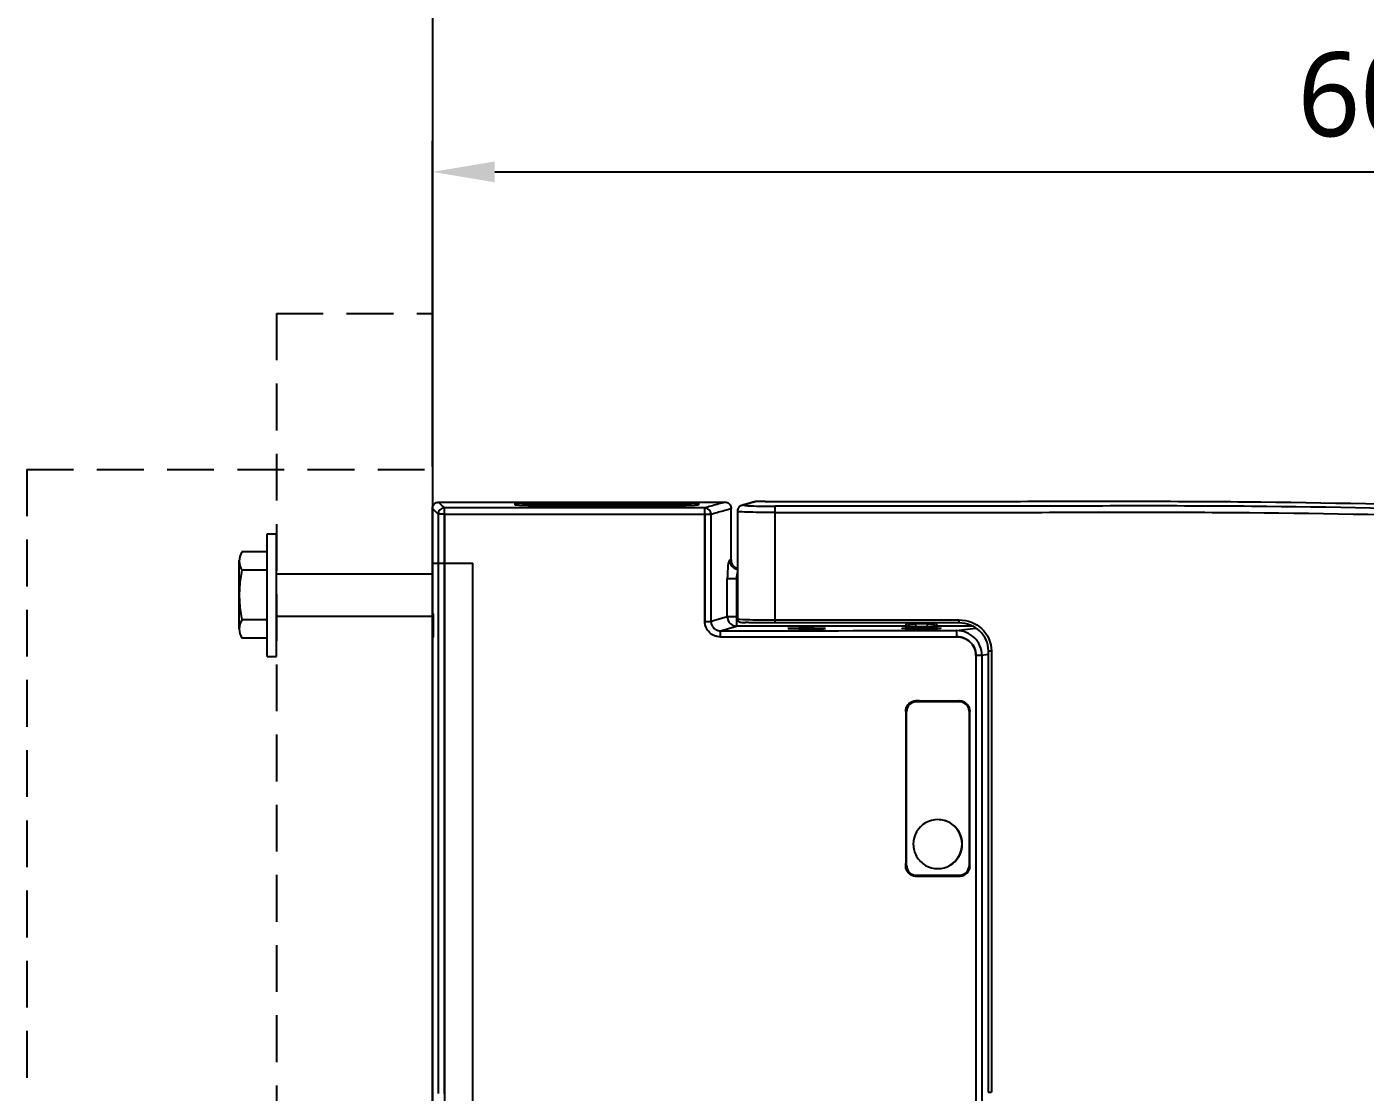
# Model space of a CAD drawing. Extents: x -37 to 6627, y -242 to 2286.
# Drawn here: x 29.6 to 458.6, y 1548.6 to 1890.2 of the extents above; entities that cross this region are included whole.
import ezdxf

# ---------------------------------------------------------------- set-up
doc = ezdxf.new("R2010")
doc.units = 0
doc.header["$LTSCALE"] = 20
doc.header["$MEASUREMENT"] = 0
doc.linetypes.add('HIDDEN', pattern=[0.375, 0.25, -0.125])
doc.layers.get('0').update_dxf_attribs({"linetype": 'CONTINUOUS'})
doc.layers.get('DEFPOINTS').update_dxf_attribs({"linetype": 'CONTINUOUS'})
for name, color, linetype in [('1', 1, 'CONTINUOUS'), ('3', 3, 'CONTINUOUS'), ('6', 6, 'CONTINUOUS'), ('FAUCET', 4, 'CONTINUOUS')]:
    doc.layers.add(name, color=color, linetype=linetype)
doc.styles.get("Standard").update_dxf_attribs({"font": 'NanumGothic.ttf'})
doc.dimstyles.get("Standard").update_dxf_attribs({"dimtxt": 2.5, "dimasz": 2, "dimexe": 2, "dimexo": 1, "dimgap": 1.5, "dimtad": 1, "dimdec": 0, "dimlfac": 10, "dimrnd": 0.5, "dimzin": 0, "dimdsep": 46, "dimtxsty": 'Standard', "dimcen": 0, "dimclrt": 2, "dimadec": 0, "dimazin": 0, "dimtfac": 1, "dimtdec": 0, "dimtmove": 0, "dimatfit": 3, "dimfxl": 0, "dimtolj": 1, "dimtzin": 0, "dimarcsym": 0})

# ---------------------------------------------------------------- blocks, each defined once
blk = doc.blocks.new('*D7')
at = {"color": 3, "lineweight": -2, "ltscale": 10}
for p, q in [((159.62, 1749.27), (159.62, 1853.69)), ((761.58, 1553.3), (761.58, 1853.69)), ((179.62, 1843.69), (741.58, 1843.69))]:
    blk.add_line(p, q, dxfattribs=at)
at = {"color": 3, "ltscale": 10}
for points in [[(179.62, 1847.03), (179.62, 1840.36), (159.62, 1843.69)], [(741.58, 1847.03), (741.58, 1840.36), (761.58, 1843.69)]]:
    blk.add_solid(points, dxfattribs=at)
at = {"layer": 'DEFPOINTS', "color": 0, "ltscale": 10}
for p in [(761.58, 1843.69), (159.62, 1744.27), (761.58, 1548.3)]:
    blk.add_point(p, dxfattribs=at)
at = {"color": 2, "ltscale": 10, "insert": (467.12, 1868.39), "char_height": 27, "attachment_point": 5}
blk.add_mtext('\\A1;600', dxfattribs=at)
blk = doc.blocks.new('A$C5C090392')
at = {"layer": '1', "color": 7, "linetype": 'Continuous'}
for p, q in [((34.44, 378.33), (34.44, 378.83)), ((40.29, 377.84), (40.29, 378.22)), ((73.59, 378.22), (73.59, 377.84)), ((77.44, 378.33), (77.44, 378.83)), ((0, 2), (0, 377)), ((3.85, 375.15), (1.85, 375.15)), ((87.35, 375.16), (89.31, 375.16)), ((95.78, 360.49), (95.78, 377)), ((97.76, 376.04), (97.76, 341.56)), ((109.91, 341.27), (109.91, 375.69)), ((95.26, 360.42), (95.78, 360.49)), ((97.51, 354.42), (94.53, 354.42)), ((94.53, 342.26), (94.53, 354.42)), ((97.51, 354.42), (97.51, 342.26)), ((97.76, 354.42), (97.51, 354.42)), ((87.35, 340.78), (89.31, 340.78)), ((94.53, 342.26), (89.31, 340.78)), ((92.35, 337.8), (97.51, 339.26)), ((97.51, 342.26), (94.53, 342.26)), ((97.51, 342.26), (97.51, 339.26)), ((97.51, 342.26), (97.76, 342.26)), ((151.82, 339.26), (97.51, 339.26)), ((154.89, 340.09), (154.89, 339.09)), ((154.89, 340.09), (158.56, 340.09)), ((158.56, 339.09), (154.89, 339.09)), ((158.56, 340.09), (158.56, 339.09)), ((173.04, 339.26), (161.63, 339.26)), ((115.19, 338.46), (113.94, 338.56)), ((113.99, 338.44), (115.19, 338.46)), ((115, 338.35), (113.99, 338.44)), ((116.2, 338.37), (115, 338.35)), ((115.19, 338.46), (115.31, 338.36)), ((117.5, 338.26), (116.2, 338.37)), ((122.4, 338.68), (123.64, 338.58)), ((123.64, 338.58), (124.85, 338.6)), ((125.88, 338.51), (124.67, 338.49)), ((124.67, 338.49), (125.98, 338.38)), ((124.85, 338.6), (125.88, 338.51)), ((168.02, 337.84), (174.08, 338.63)), ((178.18, 331.34), (179.2, 331.34)), ((176.14, 329.89), (174.25, 329.89)), ((178.18, 330.16), (176.14, 329.89)), ((165.94, 276.18), (165.96, 276.18)), ((165.94, 262.6), (165.96, 262.6)), ((178.18, 189.84), (179.2, 189.84))]:
    blk.add_line(p, q, dxfattribs=at)
at = {"layer": '1', "color": 7, "linetype": 'Continuous', "extrusion": (0, 0, -1)}
for start, end in [(10.3096, 14.2219), (165.798, 169.6904)]:
    blk.add_arc((-156.72, 339.3), 4, start, end, dxfattribs=at)
at = {"layer": '1', "color": 7, "linetype": 'Continuous'}
for centre, radius, start, end in [((156.72, 339.3), 2, 150.6612, 156.7317), ((156.72, 339.3), 2, 23.2683, 29.5056), ((161.95, 269.39), 7.86, 300.2482, 59.7518), ((161.95, 269.39), 7.86, 300.2456, 54.8606), ((161.98, 269.39), 7.86, 300.2482, 59.7518), ((162, 269.39), 7.86, 300.2482, 59.7518)]:
    blk.add_arc(centre, radius, start, end, dxfattribs=at)
for centre, major_axis, ratio, start_param, end_param in [((99.83, 376.08), (-0.55, 1.92), 0.99195, 6.003961, 6.283606), ((103.69, 377.18), (-0.55, 1.92), 0.99195, 6.003961, 6.283606), ((109.89, 375.69), (0, -2), 0.01305, 1.57079, 3.106683), ((3.85, 375.15), (-1.41, -1.41), 0.998783, 3.9276, 5.497178), ((3.85, 375.15), (0, -2), 0.000457, 1.570796, 3.106686), ((87.33, 375.16), (0, -2), 0.010374, 1.570793, 3.106684), ((87.33, 375.16), (-0.55, 1.92), 0.99195, 4.437418, 6.003961), ((95.27, 354.42), (0, 6), 0.122785, 0.017453, 1.570796), ((98.23, 360.42), (-0.42, 2.97), 0.992397, 1.430642, 2.838302), ((98.8, 360.5), (-2.99, -0.43), 0.992397, 6.143031, 7.359559), ((98.25, 354.42), (0, 3), 0.245569, 0.727938, 1.570796), ((97.51, 342.26), (-0.82, 2.89), 0.99195, 1.295825, 2.862368), ((109.9, 341.27), (0, -1), 0.01305, 6.257003, 7.853982), ((151.8, 340.19), (-0.984, 0.179), 0.999371, 1.750622, 3.141593), ((156.72, 338.3), (-0.93, -4.91), 0.999984, 4.705065, 4.719158), ((151.82, 340.26), (0.981, -0.193), 0.999367, 4.906298, 6.283185), ((161.63, 340.26), (-0.981, -0.193), 0.999367, 0, 1.376887), ((161.64, 340.19), (0.984, 0.179), 0.999371, 3.141593, 4.532563), ((156.72, 338.3), (-0.93, 4.91), 0.999984, 4.70562, 4.719713), ((168.84, 341.27), (0, -1), 0.020051, 6.257, 7.853981), ((0, 631.74), (-8418.06, 0), 0.034921, 1.581767, 1.590757), ((92.35, 335.8), (0, -2), 0.01097, 1.570792, 3.106684), ((0, 629.74), (-8420.01, 0), 0.034912, 1.581767, 1.590757), ((168.02, 335.84), (0, -2), 0.01996, 1.570782, 3.106679), ((155.02, 312.01), (0, -3), 0.999829, 3.141593, 4.712389), ((169.02, 312.01), (0, -3), 0.999829, 1.570796, 3.141593), ((155.02, 262.38), (0, -3), 0.999829, 4.712389, 6.283185), ((169.02, 262.38), (0, -3), 0.999829, 0, 1.570796)]:
    blk.add_ellipse(centre, major_axis=major_axis, ratio=ratio, start_param=start_param, end_param=end_param, dxfattribs=at)
blk.add_ellipse((156.72, 338.56), major_axis=(-6.3, 0), ratio=0.034921, dxfattribs=at)
for points, knots in [([(0, 377), (0, 377.22), (0.04, 377.45), (0.19, 377.87), (0.3, 378.07), (0.58, 378.42), (0.75, 378.57), (1.13, 378.81), (1.34, 378.9), (1.7, 378.98), (1.85, 379), (2, 379)], [0, 0, 0, 0, 0.215004, 0.215004, 0.430018, 0.430018, 0.644885, 0.644885, 0.859687, 0.859687, 1, 1, 1, 1]), ([(3.85, 377.15), (3.8, 377.19), (3.76, 377.24), (3.52, 377.47), (3.34, 377.66), (2.96, 378.03), (2.77, 378.22), (2.44, 378.55), (2.3, 378.7), (2.11, 378.89), (2.06, 378.93), (2.01, 378.98), (2, 378.99), (2, 379)], [0, 0, 0, 0, 0.075406, 0.075406, 0.37703, 0.37703, 0.683632, 0.683632, 0.914594, 0.914594, 0.990233, 0.990233, 1, 1, 1, 1]), ([(26.54, 378.55), (26.54, 378.62), (27.39, 378.69), (30.31, 378.8), (32.35, 378.83), (34.44, 378.83)], [0, 0, 0, 0, 0.5, 0.5, 1, 1, 1, 1]), ([(34.44, 377.84), (32.35, 377.84), (30.31, 377.87), (27.4, 377.97), (26.54, 378.04), (26.54, 378.11)], [0, 0, 0, 0, 0.5, 0.5, 1, 1, 1, 1]), ([(77.44, 378.83), (79.5, 378.83), (81.56, 378.8), (84.48, 378.69), (85.34, 378.62), (85.34, 378.55)], [0, 0, 0, 0, 0.5, 0.5, 1, 1, 1, 1]), ([(85.34, 378.11), (85.34, 378.04), (84.49, 377.97), (81.57, 377.87), (79.53, 377.84), (77.44, 377.84)], [0, 0, 0, 0, 0.5, 0.5, 1, 1, 1, 1]), ([(93.78, 379), (93.75, 378.99), (93.73, 378.98), (93.55, 378.93), (93.39, 378.89), (92.58, 378.66), (91.93, 378.47), (90.62, 378.1), (89.96, 377.91), (89.28, 377.72), (89.25, 377.71), (88.59, 377.52), (87.96, 377.34), (87.33, 377.16)], [0, 0, 0, 0, 0.009851, 0.009851, 0.085385, 0.085385, 0.387524, 0.387524, 0.693762, 0.693762, 0.705202, 0.705202, 1, 1, 1, 1]), ([(93.78, 379), (94, 379), (94.23, 378.96), (94.66, 378.81), (94.86, 378.7), (95.1, 378.5), (95.16, 378.45), (95.37, 378.23), (95.5, 378.04), (95.69, 377.64), (95.75, 377.42), (95.78, 377.13), (95.78, 377.07), (95.78, 377)], [0, 0, 0, 0, 0.217031, 0.217031, 0.434142, 0.434142, 0.510857, 0.510857, 0.724443, 0.724443, 0.938062, 0.938062, 1, 1, 1, 1]), ([(99.27, 378), (99.26, 377.99), (99.16, 377.97), (98.87, 377.86), (98.42, 377.57), (98.01, 377.09), (97.77, 376.53), (97.78, 376.17), (97.79, 376.04)], [0, 0, 0, 0, 0.043364, 0.239785, 0.417029, 0.632648, 0.870947, 1, 1, 1, 1]), ([(99.83, 378.08), (99.48, 377.98), (100.43, 377.88), (104.21, 377.73), (107.02, 377.68), (109.89, 377.69)], [0, 0, 0, 0, 0.5, 0.5, 1, 1, 1, 1]), ([(103.69, 379.18), (103.53, 379.13), (103.36, 379.08), (102.55, 378.85), (101.9, 378.67), (101.14, 378.45), (101.02, 378.42), (100.55, 378.28), (100.19, 378.18), (99.83, 378.08)], [0, 0, 0, 0, 0.126239, 0.126239, 0.631194, 0.631194, 0.722123, 0.722123, 1, 1, 1, 1]), ([(106.43, 379.27), (106.21, 379.27), (105.61, 379.26), (104.68, 379.25), (103.97, 379.22), (103.59, 379.18), (103.34, 379.16), (103.17, 379.1), (103.12, 379.09)], [0, 0, 0, 0, 0.144269, 0.414762, 0.692166, 0.854975, 0.961122, 1, 1, 1, 1]), ([(106.67, 379.27), (106.54, 379.27), (106.41, 379.27), (106.29, 379.27), (105.95, 379.27), (105.62, 379.26), (105.32, 379.26), (105.14, 379.25), (104.96, 379.25), (104.53, 379.24), (104.3, 379.23), (103.95, 379.21), (103.81, 379.2), (103.72, 379.18), (103.7, 379.18), (103.69, 379.18)], [0, 0, 0, 0, 0.087159, 0.087159, 0.087159, 0.320348, 0.320348, 0.320348, 0.464824, 0.464824, 0.698285, 0.698285, 0.931739, 0.931739, 1, 1, 1, 1]), ([(106.67, 379.27), (132.34, 379.27), (158.01, 379.27), (209.35, 379.27), (235.03, 379.38), (312.03, 378.66), (363.32, 376.89), (427.38, 373.04), (440.19, 372.23), (465.78, 370.3), (478.54, 369.08), (497.47, 365.38), (503.78, 363.82), (516.04, 359.99), (522.01, 357.72), (533.6, 352.36), (539.22, 349.28), (550.02, 342.16), (555.13, 338.17), (564.49, 329.4), (568.76, 324.6), (576.45, 314.12), (579.74, 308.58), (585.32, 297.03), (587.61, 290.97), (591.4, 278.6), (592.87, 272.36), (599.34, 241.02), (601.96, 215.61), (601.96, 189.84)], [0, 0, 0, 0, 0.125, 0.125, 0.25, 0.25, 0.5, 0.5, 0.5625, 0.5625, 0.625, 0.625, 0.65625, 0.65625, 0.6875, 0.6875, 0.71875, 0.71875, 0.75, 0.75, 0.78125, 0.78125, 0.8125, 0.8125, 0.84375, 0.84375, 0.875, 0.875, 1, 1, 1, 1]), ([(601.1, 189.84), (601.1, 215.44), (598.48, 240.78), (592.07, 271.89), (590.62, 278.09), (586.88, 290.35), (584.59, 296.42), (579.07, 307.91), (575.82, 313.38), (568.26, 323.73), (563.94, 328.59), (554.59, 337.36), (549.49, 341.33), (538.74, 348.39), (533.14, 351.46), (521.55, 356.78), (515.55, 359.05), (503.25, 362.85), (497.05, 364.35), (478.34, 367.96), (465.71, 369.15), (440.39, 371.01), (427.7, 371.79), (364.25, 375.5), (313.41, 377.21), (237.1, 377.88), (211.66, 377.75), (160.78, 377.71), (135.33, 377.7), (109.89, 377.69)], [0, 0, 0, 0, 0.125, 0.125, 0.15625, 0.15625, 0.1875, 0.1875, 0.21875, 0.21875, 0.25, 0.25, 0.28125, 0.28125, 0.3125, 0.3125, 0.34375, 0.34375, 0.375, 0.375, 0.4375, 0.4375, 0.5, 0.5, 0.75, 0.75, 0.875, 0.875, 1, 1, 1, 1]), ([(0, 377), (0.01, 376.99), (0.01, 376.99), (0.06, 376.93), (0.11, 376.89), (0.34, 376.65), (0.53, 376.47), (1.09, 375.9), (1.47, 375.53), (1.85, 375.15)], [0, 0, 0, 0, 0.009767, 0.009767, 0.085173, 0.085173, 0.386796, 0.386796, 1, 1, 1, 1]), ([(1.85, 375.15), (1.85, 344.36), (1.85, 313.57), (1.85, 251.67), (1.85, 220.55), (1.85, 189.43)], [0, 0, 0, 0, 0.497328, 0.497328, 1, 1, 1, 1]), ([(87.33, 377.16), (73.22, 377.16), (59.12, 377.15), (31.29, 377.15), (17.57, 377.15), (3.85, 377.15)], [0, 0, 0, 0, 0.506884, 0.506884, 1, 1, 1, 1]), ([(3.85, 375.15), (17.57, 375.15), (31.3, 375.15), (59.13, 375.15), (73.24, 375.16), (87.35, 375.16)], [0, 0, 0, 0, 0.493116, 0.493116, 1, 1, 1, 1]), ([(3.85, 189.43), (3.85, 190.76), (3.85, 192.1), (3.85, 198.76), (3.85, 204.1), (3.85, 230.76), (3.85, 252.1), (3.85, 307.34), (3.85, 341.24), (3.85, 375.15)], [0, 0, 0, 0, 0.021538, 0.021538, 0.107691, 0.107691, 0.452301, 0.452301, 1, 1, 1, 1]), ([(87.35, 375.16), (87.35, 373.83), (87.35, 372.5), (87.35, 365.83), (87.35, 360.5), (87.35, 350.37), (87.35, 345.57), (87.35, 340.78)], [0, 0, 0, 0, 0.116325, 0.116325, 0.581625, 0.581625, 1, 1, 1, 1]), ([(89.31, 375.16), (89.47, 375.21), (89.64, 375.26), (90.45, 375.49), (91.1, 375.67), (93.07, 376.23), (94.39, 376.61), (95.74, 376.99), (95.76, 377), (95.78, 377)], [0, 0, 0, 0, 0.075285, 0.075285, 0.376427, 0.376427, 0.989357, 0.989357, 1, 1, 1, 1]), ([(89.31, 340.78), (89.31, 346.62), (89.31, 352.46), (89.31, 363.92), (89.31, 369.54), (89.31, 375.16)], [0, 0, 0, 0, 0.509483, 0.509483, 1, 1, 1, 1]), ([(109.91, 375.69), (106.47, 375.69), (103.09, 375.73), (99.69, 375.84), (98.82, 375.88), (97.94, 375.97), (97.76, 376), (97.76, 376.04)], [0, 0, 0, 0, 0.538856, 0.538856, 0.808283, 0.808283, 1, 1, 1, 1]), ([(109.91, 375.69), (135.24, 375.7), (160.57, 375.71), (211.22, 375.75), (236.54, 375.88), (312.49, 375.23), (363.1, 373.55), (426.26, 369.89), (438.88, 369.1), (464.1, 367.29), (476.68, 366.16), (495.32, 362.71), (501.5, 361.27), (513.75, 357.6), (519.76, 355.39), (531.35, 350.19), (536.95, 347.2), (547.69, 340.26), (552.81, 336.34), (562.18, 327.69), (566.51, 322.87), (574.09, 312.6), (577.33, 307.16), (582.85, 295.74), (585.13, 289.7), (588.85, 277.49), (590.29, 271.33), (596.65, 240.41), (599.24, 215.31), (599.24, 189.84)], [0, 0, 0, 0, 0.125, 0.125, 0.25, 0.25, 0.5, 0.5, 0.5625, 0.5625, 0.625, 0.625, 0.65625, 0.65625, 0.6875, 0.6875, 0.71875, 0.71875, 0.75, 0.75, 0.78125, 0.78125, 0.8125, 0.8125, 0.84375, 0.84375, 0.875, 0.875, 1, 1, 1, 1]), ([(0.41, 339.5), (0.41, 339.06), (0.4, 338.61), (0.39, 337.8), (0.39, 337.43), (0.37, 336.77), (0.36, 336.49), (0.33, 336.06), (0.32, 335.91), (0.29, 335.73), (0.27, 335.71), (0.24, 335.83), (0.23, 335.96), (0.2, 336.34), (0.19, 336.6), (0.17, 337.21), (0.16, 337.57), (0.15, 338.33), (0.15, 338.75), (0.14, 339.59), (0.14, 340.03), (0.15, 340.84), (0.16, 341.23), (0.17, 341.93), (0.18, 342.25), (0.21, 342.76), (0.22, 342.95), (0.25, 343.21), (0.26, 343.27), (0.29, 343.25), (0.31, 343.16), (0.34, 342.86), (0.35, 342.64), (0.37, 342.09), (0.38, 341.75), (0.4, 341.03), (0.4, 340.63), (0.4, 340.22), (0.41, 339.98), (0.41, 339.74), (0.41, 339.5)], [0, 0, 0, 0, 0.05649, 0.05649, 0.109953, 0.109953, 0.164265, 0.164265, 0.217059, 0.217059, 0.271925, 0.271925, 0.324571, 0.324571, 0.37926, 0.37926, 0.432451, 0.432451, 0.486205, 0.486205, 0.540489, 0.540489, 0.593161, 0.593161, 0.647959, 0.647959, 0.700568, 0.700568, 0.755114, 0.755114, 0.808562, 0.808562, 0.862196, 0.862196, 0.916632, 0.916632, 0.969364, 0.969364, 0.969364, 1, 1, 1, 1]), ([(92.36, 335.8), (92.03, 335.82), (91.38, 335.85), (90.12, 336.24), (88.72, 337.15), (87.79, 338.54), (87.39, 339.79), (87.35, 340.45), (87.34, 340.78)], [0, 0, 0, 0, 0.12534, 0.250496, 0.499551, 0.74913, 0.874552, 1, 1, 1, 1]), ([(92.37, 335.8), (91.05, 335.8), (89.77, 336.32), (87.89, 338.17), (87.35, 339.46), (87.35, 340.78)], [0, 0, 0, 0, 0.5, 0.5, 1, 1, 1, 1]), ([(89.31, 340.78), (89.31, 340.53), (89.34, 340.28), (89.48, 339.72), (89.63, 339.4), (89.81, 339.13), (89.92, 338.96), (90.06, 338.8), (90.2, 338.66), (90.45, 338.42), (90.73, 338.22), (91.35, 337.94), (91.69, 337.85), (92.02, 337.81), (92.13, 337.8), (92.24, 337.8), (92.35, 337.8)], [0, 0, 0, 0, 0.156744, 0.156744, 0.368985, 0.368985, 0.368985, 0.497899, 0.497899, 0.497899, 0.714342, 0.714342, 0.931809, 0.931809, 0.931809, 1, 1, 1, 1]), ([(97.76, 341.56), (97.77, 341.49), (98.87, 341.42), (103.09, 341.3), (106.47, 341.27), (109.91, 341.27)], [0, 0, 0, 0, 0.462094, 0.462094, 1, 1, 1, 1]), ([(97.77, 341.54), (97.77, 341.44), (97.79, 341.23), (97.94, 340.96), (98.13, 340.77), (98.3, 340.66), (98.45, 340.59), (98.62, 340.54), (98.95, 340.49), (99.38, 340.45), (100.16, 340.42), (100.37, 340.41)], [0, 0, 0, 0, 0.047312, 0.097477, 0.140558, 0.180049, 0.220773, 0.278528, 0.40438, 0.851933, 1, 1, 1, 1]), ([(109.9, 340.27), (106.74, 340.27), (103.64, 340.3), (101.09, 340.38), (100.68, 340.39), (100.32, 340.41)], [0, 0, 0, 0, 0.816024, 0.816024, 1, 1, 1, 1]), ([(168.84, 340.27), (160.37, 340.27), (151.9, 340.27), (143.08, 340.27), (142.73, 340.27), (131.56, 340.27), (120.73, 340.27), (109.9, 340.27)], [0, 0, 0, 0, 0.431208, 0.431208, 0.448869, 0.448869, 1, 1, 1, 1]), ([(154.89, 339.09), (154.63, 339.09), (154.37, 339.09), (153.79, 339.1), (153.48, 339.1), (152.91, 339.11), (152.65, 339.12), (152.42, 339.13), (152.39, 339.13), (152.17, 339.14), (152.02, 339.15), (151.84, 339.17), (151.8, 339.18), (151.8, 339.19)], [0, 0, 0, 0, 0.160839, 0.160839, 0.371992, 0.371992, 0.583404, 0.583404, 0.610596, 0.610596, 0.818643, 0.818643, 1, 1, 1, 1]), ([(151.82, 339.26), (151.82, 339.27), (151.82, 339.27), (151.82, 339.3), (151.83, 339.39), (151.87, 339.63), (151.9, 339.78), (151.95, 340.04), (151.97, 340.14), (151.99, 340.24)], [0, 0, 0, 0, 0.068962, 0.068962, 0.48237, 0.48237, 0.817878, 0.817878, 1, 1, 1, 1]), ([(152.79, 340.02), (152.79, 340.01), (152.81, 340), (152.93, 339.99), (153.03, 339.98), (153.18, 339.98), (153.2, 339.98), (153.36, 339.98), (153.53, 339.98), (153.91, 339.99), (154.13, 340), (154.53, 340.04), (154.71, 340.06), (154.89, 340.09)], [0, 0, 0, 0, 0.178782, 0.178782, 0.384008, 0.384008, 0.41086, 0.41086, 0.620312, 0.620312, 0.832338, 0.832338, 1, 1, 1, 1]), ([(158.56, 340.09), (158.61, 340.08), (158.66, 340.07), (158.94, 340.03), (159.19, 340.01), (159.59, 339.99), (159.76, 339.98), (160.1, 339.98), (160.27, 339.98), (160.51, 339.99), (160.59, 339.99), (160.65, 340.01), (160.66, 340.01), (160.66, 340.02)], [0, 0, 0, 0, 0.045035, 0.045035, 0.269592, 0.269592, 0.447726, 0.447726, 0.679361, 0.679361, 0.885936, 0.885936, 1, 1, 1, 1]), ([(161.64, 339.19), (161.64, 339.19), (161.63, 339.18), (161.53, 339.16), (161.42, 339.15), (161.06, 339.13), (160.81, 339.12), (160.3, 339.11), (160.05, 339.1), (159.46, 339.09), (159.11, 339.09), (158.7, 339.09), (158.63, 339.09), (158.56, 339.09)], [0, 0, 0, 0, 0.115714, 0.115714, 0.325218, 0.325218, 0.559506, 0.559506, 0.738271, 0.738271, 0.957745, 0.957745, 1, 1, 1, 1]), ([(161.46, 340.24), (161.48, 340.14), (161.5, 340.04), (161.55, 339.78), (161.58, 339.63), (161.61, 339.39), (161.62, 339.3), (161.63, 339.27), (161.63, 339.27), (161.63, 339.26)], [0, 0, 0, 0, 0.182172, 0.182172, 0.517659, 0.517659, 0.931042, 0.931042, 1, 1, 1, 1]), ([(178.21, 331.34), (178.21, 333.75), (177.14, 336.12), (173.63, 339.37), (171.25, 340.27), (168.84, 340.27)], [0, 0, 0, 0, 0.5, 0.5, 1, 1, 1, 1]), ([(168.86, 341.27), (171.53, 341.27), (174.17, 340.25), (178.02, 336.63), (179.2, 334.01), (179.2, 331.34)], [0, 0, 0, 0, 0.5, 0.5, 1, 1, 1, 1]), ([(113.94, 338.56), (114.59, 338.62), (115.89, 338.66), (119, 338.71), (120.82, 338.71), (122.4, 338.68)], [0, 0, 0, 0, 0.5, 0.5, 1, 1, 1, 1]), ([(176.14, 329.89), (176.14, 332.01), (175.25, 334.07), (172.21, 337.01), (170.14, 337.83), (168.02, 337.84)], [0, 0, 0, 0, 0.5, 0.5, 1, 1, 1, 1]), ([(174.23, 329.89), (174.21, 330.29), (174.16, 331.09), (173.66, 332.6), (172.49, 334.26), (170.76, 335.33), (169.23, 335.78), (168.44, 335.82), (168.04, 335.84)], [0, 0, 0, 0, 0.1252, 0.250579, 0.499638, 0.749295, 0.874367, 1, 1, 1, 1]), ([(168.06, 335.84), (169.66, 335.84), (171.23, 335.24), (173.56, 333.04), (174.25, 331.5), (174.25, 329.89)], [0, 0, 0, 0, 0.5, 0.5, 1, 1, 1, 1]), ([(179.2, 331.34), (179.2, 330.67), (179.2, 330), (179.2, 326.67), (179.2, 324), (179.2, 310.67), (179.2, 300), (179.2, 256.17), (179.2, 223.01), (179.2, 189.84)], [0, 0, 0, 0, 0.014135, 0.014135, 0.070673, 0.070673, 0.296827, 0.296827, 1, 1, 1, 1]), ([(174.25, 49.11), (174.25, 50.44), (174.25, 51.77), (174.25, 58.44), (174.25, 63.77), (174.25, 90.44), (174.25, 111.77), (174.25, 151.88), (174.25, 170.66), (174.25, 189.87), (174.25, 190.31), (174.25, 192.08), (174.25, 193.41), (174.25, 200.08), (174.25, 205.41), (174.25, 232.08), (174.25, 253.41), (174.25, 293.13), (174.25, 311.51), (174.25, 329.89)], [0, 0, 0, 0, 0.014246, 0.014246, 0.071228, 0.071228, 0.299158, 0.299158, 0.499758, 0.499758, 0.504439, 0.504439, 0.518685, 0.518685, 0.575667, 0.575667, 0.803597, 0.803597, 1, 1, 1, 1]), ([(176.14, 329.89), (176.14, 307.94), (176.14, 285.99), (176.14, 192.39), (176.14, 120.75), (176.14, 49.11)], [0, 0, 0, 0, 0.23455, 0.23455, 1, 1, 1, 1]), ([(151.76, 311.88), (151.76, 312.65), (151.98, 313.42), (152.93, 314.63), (153.63, 315.05), (155.13, 315.35), (155.91, 315.26), (157.46, 315.26), (161.31, 315.26), (165.16, 315.26), (168.63, 315.26), (169.01, 315.28), (169.78, 315.19), (170.16, 315.07), (171.2, 314.53), (171.76, 313.9), (172.32, 312.44), (172.25, 311.64), (172.25, 310.1), (172.25, 306.23), (172.25, 296.18), (172.25, 283.81), (172.25, 272.99), (172.25, 267.58), (172.25, 265.26), (172.25, 263.71), (172.3, 262.94), (172.2, 261.4), (171.87, 260.66), (170.79, 259.55), (170.06, 259.21), (168.51, 259.08), (167.74, 259.13), (166.2, 259.13), (162.34, 259.13), (158.48, 259.13), (155.01, 259.13), (154.62, 259.13), (153.88, 259.31), (153.52, 259.47), (152.57, 260.1), (152.09, 260.76), (151.67, 262.23), (151.76, 263.02), (151.76, 264.54), (151.76, 268.36), (151.76, 278.29), (151.76, 290.5), (151.76, 299.66), (151.76, 305.77), (151.76, 308.8), (151.76, 311.88)], [0, 0, 0, 0, 0.015625, 0.015625, 0.03125, 0.03125, 0.046875, 0.046875, 0.0625, 0.125, 0.125, 0.132812, 0.132812, 0.140625, 0.140625, 0.15625, 0.15625, 0.171875, 0.171875, 0.1875, 0.25, 0.375, 0.4375, 0.46875, 0.484375, 0.484375, 0.5, 0.5, 0.515625, 0.515625, 0.53125, 0.53125, 0.546875, 0.546875, 0.5625, 0.625, 0.625, 0.632813, 0.632813, 0.640625, 0.640625, 0.65625, 0.65625, 0.671875, 0.671875, 0.6875, 0.75, 0.875, 0.9375, 0.9375, 1, 1, 1, 1]), ([(151.74, 311.88), (151.74, 312.1), (151.75, 312.49), (151.94, 313.23), (152.39, 314.07), (153.26, 314.84), (154.17, 315.2), (154.77, 315.25), (154.98, 315.26), (155.01, 315.26)], [0, 0, 0, 0, 0.12566, 0.220256, 0.439062, 0.657876, 0.876629, 0.98617, 1, 1, 1, 1]), ([(152.31, 313.45), (151.95, 312.77), (151.95, 311.97), (151.95, 310.45), (151.95, 308.16), (151.95, 302.83), (151.95, 292.17), (151.95, 279.99), (151.95, 269.32), (151.95, 264.76), (151.95, 262.47), (151.94, 261.68), (152.63, 260.32), (153.23, 259.78), (154.66, 259.25), (155.45, 259.33), (156.98, 259.33), (159.28, 259.33), (163.11, 259.33), (166.17, 259.33), (168.47, 259.33), (169.26, 259.25), (170.7, 259.74), (171.32, 260.26), (172.05, 261.61), (172.05, 262.41), (172.05, 263.94), (172.05, 266.23), (172.05, 271.59), (172.05, 282.32), (172.05, 294.57), (172.05, 305.29), (172.05, 309.88), (172.05, 311.8), (172.07, 312.18), (171.93, 312.94), (171.79, 313.3), (171.18, 314.28), (170.53, 314.76), (169.03, 315.16), (168.28, 315.06), (166.77, 315.06), (164.51, 315.06), (160.74, 315.06), (157.73, 315.06), (155.47, 315.06), (154.69, 315.14), (153.28, 314.64), (152.68, 314.14), (152.31, 313.45)], [0, 0, 0, 0, 0.015625, 0.015625, 0.03125, 0.0625, 0.125, 0.25, 0.3125, 0.34375, 0.34375, 0.359375, 0.359375, 0.375, 0.375, 0.390625, 0.390625, 0.40625, 0.4375, 0.46875, 0.46875, 0.484375, 0.484375, 0.5, 0.5, 0.515625, 0.515625, 0.53125, 0.5625, 0.625, 0.75, 0.8125, 0.84375, 0.84375, 0.851563, 0.851563, 0.859375, 0.859375, 0.875, 0.875, 0.890625, 0.890625, 0.90625, 0.9375, 0.96875, 0.96875, 0.984375, 0.984375, 1, 1, 1, 1]), ([(168.88, 315.26), (169.04, 315.26), (169.6, 315.24), (170.52, 314.95), (171.46, 314.22), (172.09, 313.2), (172.22, 312.37), (172.24, 311.93), (172.24, 311.88)], [0, 0, 0, 0, 0.093797, 0.313317, 0.533296, 0.753386, 0.972608, 1, 1, 1, 1]), ([(165.96, 276.18), (163.56, 277.58), (160.48, 277.58), (155.7, 274.83), (154.15, 272.14), (154.14, 268.02), (154.51, 266.65), (155.88, 264.27), (156.9, 263.26), (160.46, 261.21), (163.56, 261.2), (165.96, 262.6)], [0, 0, 0, 0, 0.25, 0.25, 0.5, 0.5, 0.625, 0.625, 0.75, 0.75, 1, 1, 1, 1]), ([(155.38, 259.13), (155.38, 259.13), (155.18, 259.13), (154.8, 259.12), (154.04, 259.23), (153.14, 259.62), (152.3, 260.43), (151.88, 261.31), (151.74, 262.06), (151.74, 262.67), (151.74, 263.09), (151.74, 263.32)], [0, 0, 0, 0, 0.000822, 0.091023, 0.180301, 0.358256, 0.536242, 0.714201, 0.803852, 0.893078, 1, 1, 1, 1]), ([(172.23, 262.17), (172.23, 262.17), (172.21, 261.98), (172.16, 261.59), (171.9, 260.87), (171.36, 260.06), (170.56, 259.49), (169.84, 259.23), (169.31, 259.13), (168.96, 259.13), (168.81, 259.13)], [0, 0, 0, 0, 0.000634, 0.114653, 0.228435, 0.455304, 0.682163, 0.795952, 0.909902, 1, 1, 1, 1]), ([(106.67, 0.41), (132.37, 0.41), (158.07, 0.41), (209.47, 0.41), (235.17, 0.3), (312.27, 1.02), (363.67, 2.81), (427.82, 6.67), (440.64, 7.48), (466.28, 9.42), (479.11, 10.69), (497.9, 14.4), (504.1, 15.95), (516.31, 19.79), (522.37, 22.1), (534.05, 27.55), (539.68, 30.67), (550.45, 37.83), (555.51, 41.83), (564.79, 50.61), (569.04, 55.41), (576.66, 65.9), (579.92, 71.42), (585.44, 82.96), (587.72, 89), (591.46, 101.34), (592.92, 107.57), (599.38, 138.81), (601.96, 164.15), (601.96, 189.84)], [0, 0, 0, 0, 0.125, 0.125, 0.25, 0.25, 0.5, 0.5, 0.5625, 0.5625, 0.625, 0.625, 0.65625, 0.65625, 0.6875, 0.6875, 0.71875, 0.71875, 0.75, 0.75, 0.78125, 0.78125, 0.8125, 0.8125, 0.84375, 0.84375, 0.875, 0.875, 1, 1, 1, 1]), ([(601.1, 189.84), (601.09, 164.24), (598.51, 138.9), (592.07, 107.8), (590.61, 101.61), (586.89, 89.34), (584.6, 83.28), (579.08, 71.79), (575.83, 66.32), (568.28, 55.97), (563.96, 51.1), (554.61, 42.34), (549.51, 38.36), (538.76, 31.3), (533.16, 28.24), (515.78, 20.25), (503.32, 16.54), (478.37, 11.74), (465.74, 10.53), (440.41, 8.68), (427.72, 7.89), (364.27, 4.18), (313.42, 2.47), (237.11, 1.8), (211.67, 1.93), (160.78, 1.97), (135.34, 1.98), (109.89, 1.99)], [0, 0, 0, 0, 0.125, 0.125, 0.15625, 0.15625, 0.1875, 0.1875, 0.21875, 0.21875, 0.25, 0.25, 0.28125, 0.28125, 0.3125, 0.3125, 0.375, 0.375, 0.4375, 0.4375, 0.5, 0.5, 0.75, 0.75, 0.875, 0.875, 1, 1, 1, 1])]:
    blk.add_open_spline(points, degree=3, knots=knots, dxfattribs=at)
for points, degree in [([(2, 379), (32.59, 379), (63.18, 379), (93.78, 379)], 3), ([(26.54, 378.11), (26.54, 378.55)], 1), ([(28.5, 378.05), (28.43, 378.15), (31.03, 378.24), (33.94, 378.24)], 3), ([(33.94, 378.24), (35.19, 378.24), (36.44, 378.24), (37.69, 378.24)], 3), ([(34.44, 378.83), (48.77, 378.83), (63.11, 378.83), (77.44, 378.83)], 3), ([(77.44, 378.33), (63.11, 378.33), (48.77, 378.33), (34.44, 378.33)], 3), ([(77.44, 377.84), (63.11, 377.84), (48.77, 377.84), (34.44, 377.84)], 3), ([(40.29, 378.25), (39.42, 378.25), (38.56, 378.25), (37.69, 378.25)], 3), ([(37.69, 378.24), (37.69, 378.25)], 1), ([(40.29, 378.22), (40.29, 378.25)], 1), ([(73.59, 378.22), (62.49, 378.22), (51.39, 378.22), (40.29, 378.22)], 3), ([(76.19, 378.25), (75.32, 378.25), (74.46, 378.25), (73.59, 378.25)], 3), ([(73.59, 378.25), (73.59, 378.22)], 1), ([(76.19, 378.25), (76.19, 378.24)], 1), ([(76.19, 378.24), (76.77, 378.24), (77.36, 378.24), (77.94, 378.24)], 3), ([(77.94, 378.24), (80.86, 378.24), (83.44, 378.15), (83.38, 378.05)], 3), ([(85.34, 378.55), (85.34, 378.11)], 1), ([(103.14, 379.1), (101.21, 378.55), (99.28, 378)], 2), ([(3.85, 375.15), (3.85, 251.38), (3.85, 127.62), (3.85, 3.85)], 3), ([(87.34, 340.78), (87.34, 352.24), (87.34, 363.7), (87.34, 375.16)], 3), ([(109.91, 341.27), (129.56, 341.27), (149.21, 341.27), (168.86, 341.27)], 3), ([(125.98, 338.38), (124.68, 338.27), (120.65, 338.21), (117.5, 338.26)], 3), ([(178.18, 331.34), (178.18, 189.84)], 1), ([(165.94, 276.18), (164.74, 276.88), (163.36, 277.23), (161.98, 277.23)], 3)]:
    blk.add_open_spline(points, degree=degree, dxfattribs=at)

msp = doc.modelspace()

# ---------------------------------------------------------------- linework, layer by layer
at = {"layer": '3', "linetype": 'HIDDEN', "ltscale": 3}
for p, q in [((109.62138, 1798.30157), (109.62138, 1298.30157)), ((109.62138, 1798.30157), (159.62138, 1798.30157)), ((29.62138, 1748.30157), (29.62138, 1348.30157)), ((29.62138, 1748.30157), (159.62138, 1748.30157))]:
    msp.add_line(p, q, dxfattribs=at)
at = {"layer": '3'}
for p in [(159.62138, 1718.30157), (172.62138, 1378.30157)]:
    msp.add_line(p, (172.62138, 1718.30157), dxfattribs=at)
at = {"layer": '6'}
msp.add_lwpolyline([(1159.62138, 2030.80157), (159.62138, 2030.80157), (159.62138, -93.19843), (2041.97527, -93.19843), (2041.97527, 931.80157)], dxfattribs=at)
at = {"layer": 'FAUCET', "color": 4, "linetype": 'Continuous'}
for p, q in [((106.68668, 1688.37657), (106.68668, 1727.70121)), ((106.68668, 1727.70121), (109.62138, 1727.70121)), ((109.62138, 1688.37657), (109.62138, 1727.70121)), ((106.68668, 1721.83412), (98.58262, 1721.83412)), ((97.70521, 1697.16439), (97.70521, 1719.0611)), ((106.68668, 1716.00658), (98.58262, 1716.00658)), ((109.62138, 1714.78965), (159.62138, 1714.78965)), ((106.68668, 1700.0712), (98.58262, 1700.0712)), ((109.62138, 1701.28814), (159.62138, 1701.28814)), ((106.68668, 1694.24367), (98.58262, 1694.24367)), ((106.68668, 1688.37657), (109.62138, 1688.37657))]:
    msp.add_line(p, q, dxfattribs=at)
for centre, radius, start, end in [((102.97076, 1718.92035), 5.26742, 146.415386, 213.584614), ((134.32085, 1708.03889), 36.61564, 167.4316879, 192.5683121), ((102.98202, 1697.15744), 5.27681, 146.4830266, 213.5169734)]:
    msp.add_arc(centre, radius, start, end, dxfattribs=at)

# ---------------------------------------------------------------- block references
at = {"layer": '3'}
msp.add_blockref('A$C5C090392', (159.62183, 1358.80309), dxfattribs=at)

# ---------------------------------------------------------------- dimensions: what is measured, and where the dimension line sits
at = {"color": 7, "ltscale": 10}
dim = msp.add_linear_dim(base=(761.57851, 1843.69369), p1=(159.62138, 1744.26854), p2=(761.57851, 1548.30157), text='600', dimstyle='Standard', override={"dimtxt": 27, "dimasz": 20, "dimexe": 10, "dimexo": 5, "dimgap": 10, "dimdec": 4, "dimlfac": 1, "dimzin": 8, "dimclrd": 3, "dimclre": 3, "dimtdec": 4, "dimarcsym": 1}, dxfattribs=at)
dim.commit()
dim.dimension.update_dxf_attribs({"geometry": '*D7', "text_midpoint": (467.12138, 1843.69369), "dimtype": 160})

doc.saveas('drawing.dxf')
